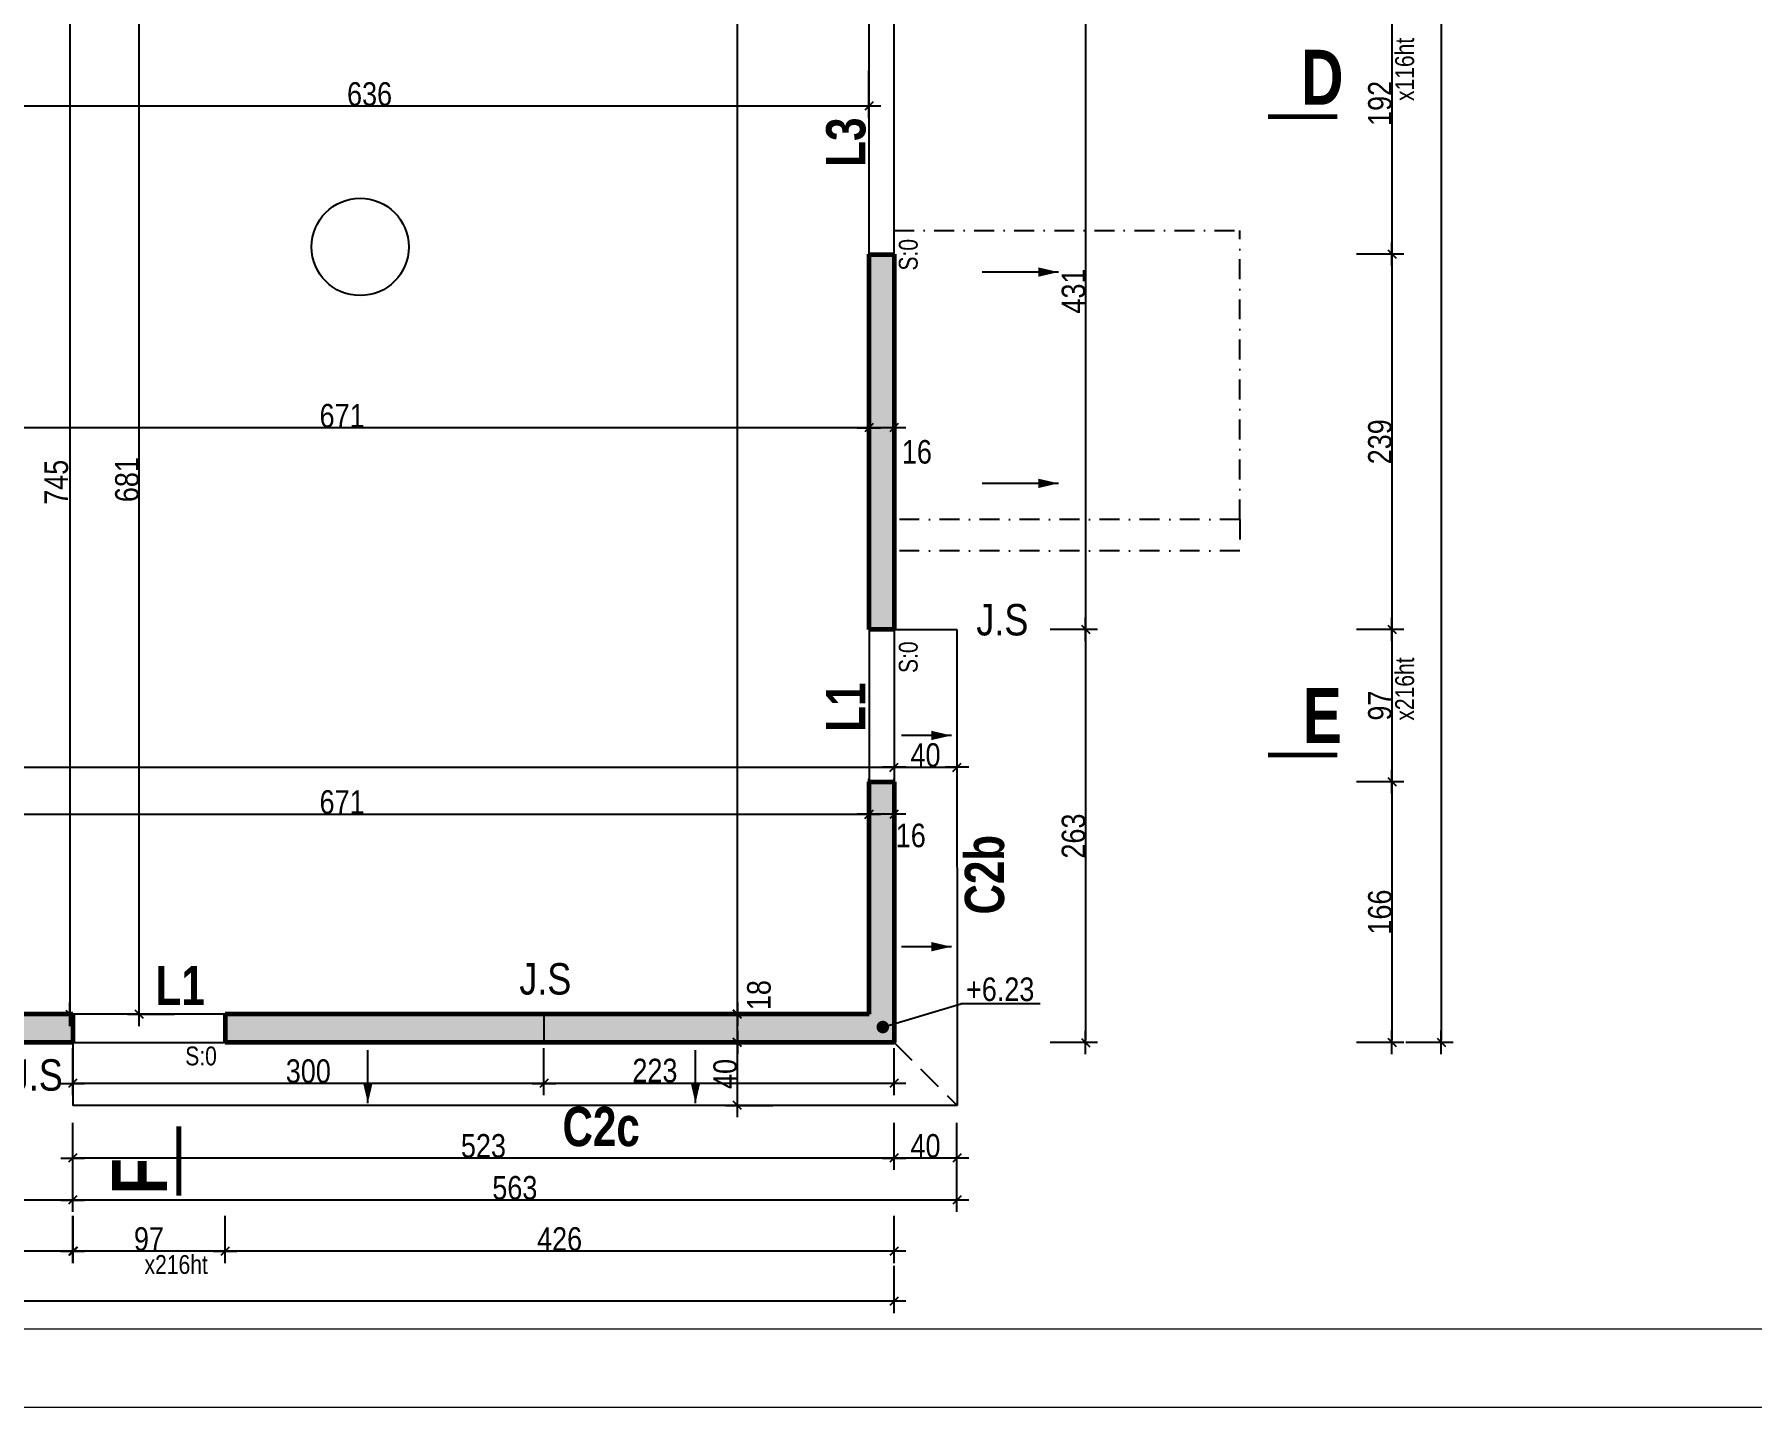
# Model space of a CAD drawing. Header units: centimetres. Extents: x 74297 to 80237, y -23027 to -18827.
# Drawn here: x 76307 to 77401, y -23027 to -22152 of the extents above; entities that cross this region are included whole.
import ezdxf
from ezdxf.enums import TextEntityAlignment as Align

# ---------------------------------------------------------------- set-up
doc = ezdxf.new("R2010")
doc.units = ezdxf.units.CM
doc.header["$LTSCALE"] = 0.5
doc.linetypes.add('CACHE2', pattern=[4.7625, 3.175, -1.5875])
doc.linetypes.add('TIRETPTX2', pattern=[50.8, 25.4, -12.7, 0, -12.7])
doc.layers.get('DEFPOINTS').update_dxf_attribs({"linetype": 'CONTINUOUS'})
doc.layers.add('01_Cad_1_', color=5, linetype='CONTINUOUS', lineweight=9)
doc.layers.add('01_murs_coup', color=5, linetype='CONTINUOUS', lineweight=60)
for name, color, linetype in [('01_cote_gen', 4, 'CONTINUOUS'), ('01_isolant ext', 2, 'TIRETPTX2'), ('01_linteaux', 2, 'CONTINUOUS'), ('01_poch_murs', 253, 'CONTINUOUS'), ('01_texte', 230, 'CONTINUOUS'), ('AA_COTES', 2, 'CONTINUOUS')]:
    doc.layers.add(name, color=color, linetype=linetype)
doc.styles.add('Arial Narrow', font='ARIALN.TTF')
doc.styles.add('impact', font='impact.ttf')
doc.styles.add('MATTE_TXT', font='arial.ttf')
doc.styles.add('STYLE2', font='ARIALN.TTF')
doc.dimstyles.new('JB50', dxfattribs={"dimscale": 0.1, "dimtxt": 150, "dimasz": 15, "dimexe": 0.1, "dimexo": 0.1, "dimgap": 0.09, "dimtad": 1, "dimdec": 1, "dimdsep": 46, "dimtxsty": 'STYLE2', "dimblk1": 'BOND_G', "dimblk2": 'BOND_D', "dimsah": 1, "dimcen": 1.5, "dimdle": 0.01, "dimse1": 1, "dimse2": 1, "dimclrd": 4, "dimclre": 2, "dimclrt": 6, "dimazin": 2, "dimtfac": 2.333333, "dimtdec": 1, "dimtix": 1, "dimtmove": 2, "dimatfit": 3, "dimldrblk": 'BOND_G', "dimfxl": 1, "dimtolj": 1, "dimtzin": 0, "dimarcsym": 0})

# ---------------------------------------------------------------- blocks, each defined once
blk = doc.blocks.new('BOND_G')
at = {"layer": 'AA_COTES', "color": 0}
for p, q in [((0, -5), (0, 15)), ((5, 0), (-5, 0)), ((1.77, 1.77), (-1.77, -1.77))]:
    blk.add_line(p, q, dxfattribs=at)
blk = doc.blocks.new('BOND_D')
at = {"layer": 'AA_COTES', "color": 0}
for p, q in [((5, 0), (-5, 0)), ((-1.77, -1.77), (1.77, 1.77)), ((0, 5), (0, -15))]:
    blk.add_line(p, q, dxfattribs=at)
blk = doc.blocks.new('*D19')
at = {"layer": '01_cote_gen', "color": 4, "lineweight": -2, "transparency": 16777216}
blk.add_line((75322.2, -22619.1), (76853.2, -22619.1), dxfattribs=at)
at = {"layer": 'DEFPOINTS', "color": 0, "transparency": 16777216}
for p in [(76854.7, -22619.1), (76854.7, -22633.4), (75320.7, -22728.4)]:
    blk.add_point(p, dxfattribs=at)
at = {"layer": '01_cote_gen', "color": 4, "lineweight": -2, "transparency": 16777216, "xscale": 1.5, "yscale": 1.5, "zscale": 1.5, "rotation": 180}
blk.add_blockref('BOND_G', (75320.7, -22619.1), dxfattribs=at)
at = {"layer": '01_cote_gen', "color": 4, "lineweight": -2, "transparency": 16777216, "xscale": 1.5, "yscale": 1.5, "zscale": 1.5}
blk.add_blockref('BOND_D', (76854.7, -22619.1), dxfattribs=at)
at = {"layer": '01_cote_gen', "color": 6, "transparency": 16777216, "insert": (76087.7, -22611.4), "char_height": 15, "attachment_point": 5, "style": 'STYLE2'}
blk.add_mtext('\\A1;1534', dxfattribs=at)
blk = doc.blocks.new('*D25')
at = {"layer": '01_cote_gen', "color": 4, "lineweight": -2, "transparency": 16777216}
blk.add_line((76169.2, -22649), (76837.2, -22649), dxfattribs=at)
at = {"layer": 'DEFPOINTS', "color": 0, "transparency": 16777216}
for p in [(76838.7, -22621.9), (76838.7, -22649), (76167.7, -22663.1)]:
    blk.add_point(p, dxfattribs=at)
at = {"layer": '01_cote_gen', "color": 4, "lineweight": -2, "transparency": 16777216, "xscale": 1.5, "yscale": 1.5, "zscale": 1.5, "rotation": 180}
blk.add_blockref('BOND_G', (76167.7, -22649), dxfattribs=at)
at = {"layer": '01_cote_gen', "color": 4, "lineweight": -2, "transparency": 16777216, "xscale": 1.5, "yscale": 1.5, "zscale": 1.5}
blk.add_blockref('BOND_D', (76838.7, -22649), dxfattribs=at)
at = {"layer": '01_cote_gen', "color": 6, "transparency": 16777216, "insert": (76503.2, -22641.3), "char_height": 15, "attachment_point": 5, "style": 'STYLE2'}
blk.add_mtext('\\A1;671', dxfattribs=at)
blk = doc.blocks.new('*D26')
at = {"layer": '01_cote_gen', "color": 4, "lineweight": -2, "transparency": 16777216}
blk.add_line((76853.2, -22649), (76840.2, -22649), dxfattribs=at)
at = {"layer": 'DEFPOINTS', "color": 0, "transparency": 16777216}
for p in [(76854.7, -22641.6), (76838.7, -22649), (76838.7, -22656.5)]:
    blk.add_point(p, dxfattribs=at)
at = {"layer": '01_cote_gen', "color": 4, "lineweight": -2, "transparency": 16777216, "xscale": 1.5, "yscale": 1.5, "zscale": 1.5, "rotation": 180}
blk.add_blockref('BOND_D', (76838.7, -22649), dxfattribs=at)
at = {"layer": '01_cote_gen', "color": 4, "lineweight": -2, "transparency": 16777216, "xscale": 1.5, "yscale": 1.5, "zscale": 1.5}
blk.add_blockref('BOND_G', (76854.7, -22649), dxfattribs=at)
at = {"layer": '01_cote_gen', "color": 6, "transparency": 16777216, "insert": (76865.3, -22662.6), "char_height": 15, "attachment_point": 5, "style": 'STYLE2'}
blk.add_mtext('\\A1;16', dxfattribs=at)
blk = doc.blocks.new('*D32')
at = {"layer": '01_cote_gen', "color": 4, "lineweight": -2, "transparency": 16777216}
blk.add_line((76837.2, -22402.9), (76169.2, -22402.9), dxfattribs=at)
at = {"layer": 'DEFPOINTS', "color": 0, "transparency": 16777216}
for p in [(76167.7, -22373.6), (76167.7, -22402.9), (76838.7, -22414.7)]:
    blk.add_point(p, dxfattribs=at)
at = {"layer": '01_cote_gen', "color": 4, "lineweight": -2, "transparency": 16777216, "xscale": 1.5, "yscale": 1.5, "zscale": 1.5, "rotation": 180}
blk.add_blockref('BOND_D', (76167.7, -22402.9), dxfattribs=at)
at = {"layer": '01_cote_gen', "color": 4, "lineweight": -2, "transparency": 16777216, "xscale": 1.5, "yscale": 1.5, "zscale": 1.5}
blk.add_blockref('BOND_G', (76838.7, -22402.9), dxfattribs=at)
at = {"layer": '01_cote_gen', "color": 6, "transparency": 16777216, "insert": (76503.2, -22395.3), "char_height": 15, "attachment_point": 5, "style": 'STYLE2'}
blk.add_mtext('\\A1;671', dxfattribs=at)
blk = doc.blocks.new('*D34')
at = {"layer": '01_cote_gen', "color": 4, "lineweight": -2, "transparency": 16777216}
blk.add_line((76837.2, -22198), (76204.2, -22198), dxfattribs=at)
at = {"layer": 'DEFPOINTS', "color": 0, "transparency": 16777216}
for p in [(76202.7, -22185), (76838.7, -22185), (76202.7, -22198)]:
    blk.add_point(p, dxfattribs=at)
at = {"layer": '01_cote_gen', "color": 4, "lineweight": -2, "transparency": 16777216, "xscale": 1.5, "yscale": 1.5, "zscale": 1.5, "rotation": 180}
blk.add_blockref('BOND_D', (76202.7, -22198), dxfattribs=at)
at = {"layer": '01_cote_gen', "color": 4, "lineweight": -2, "transparency": 16777216, "xscale": 1.5, "yscale": 1.5, "zscale": 1.5}
blk.add_blockref('BOND_G', (76838.7, -22198), dxfattribs=at)
at = {"layer": '01_cote_gen', "color": 6, "transparency": 16777216, "insert": (76520.7, -22190.4), "char_height": 15, "attachment_point": 5, "style": 'STYLE2'}
blk.add_mtext('\\A1;636', dxfattribs=at)
blk = doc.blocks.new('*D45')
at = {"layer": '01_cote_gen', "color": 4, "lineweight": -2, "transparency": 16777216}
blk.add_line((76754.9, -22792.8), (76754.9, -22777.8), dxfattribs=at)
at = {"layer": 'DEFPOINTS', "color": 0, "transparency": 16777216}
for p in [(76754.9, -22776.3), (76768, -22776.3), (76768, -22794.3)]:
    blk.add_point(p, dxfattribs=at)
at = {"layer": '01_cote_gen', "color": 4, "lineweight": -2, "transparency": 16777216, "xscale": 1.5, "yscale": 1.5, "zscale": 1.5}
for name, p, rotation in [('BOND_D', (76754.9, -22776.3), 90), ('BOND_G', (76754.9, -22794.3), 270)]:
    blk.add_blockref(name, p, dxfattribs=dict(at, rotation=rotation))
at = {"layer": '01_cote_gen', "color": 6, "transparency": 16777216, "insert": (76768.7, -22764.2), "char_height": 15, "attachment_point": 5, "rotation": 90, "style": 'STYLE2'}
blk.add_mtext('\\A1;18', dxfattribs=at)
blk = doc.blocks.new('*D12')
at = {"layer": '01_cote_gen', "color": 4, "lineweight": -2, "ltscale": 2, "transparency": 16777216}
blk.add_line((77171.7, -22532.8), (77171.7, -22626.8), dxfattribs=at)
at = {"layer": 'DEFPOINTS', "color": 0, "ltscale": 2, "transparency": 16777216}
for p in [(77149.2, -22531.3), (77149.2, -22628.3), (77171.7, -22628.3)]:
    blk.add_point(p, dxfattribs=at)
at = {"layer": '01_cote_gen', "color": 4, "lineweight": -2, "ltscale": 2, "transparency": 16777216, "xscale": 1.5, "yscale": 1.5, "zscale": 1.5}
for name, p, rotation in [('BOND_G', (77171.7, -22531.3), 90), ('BOND_D', (77171.7, -22628.3), 270)]:
    blk.add_blockref(name, p, dxfattribs=dict(at, rotation=rotation))
at = {"layer": '01_cote_gen', "color": 6, "ltscale": 2, "transparency": 16777216, "insert": (77164.1, -22579.8), "char_height": 15, "attachment_point": 5, "rotation": 90, "style": 'STYLE2'}
blk.add_mtext('\\A1;97', dxfattribs=at)
blk = doc.blocks.new('*D13')
at = {"layer": '01_cote_gen', "color": 4, "lineweight": -2, "ltscale": 2, "transparency": 16777216}
blk.add_line((77171.7, -22629.8), (77171.7, -22792.8), dxfattribs=at)
at = {"layer": 'DEFPOINTS', "color": 0, "ltscale": 2, "transparency": 16777216}
for p in [(77149.2, -22628.3), (76942.4, -22794.3), (77171.7, -22794.3)]:
    blk.add_point(p, dxfattribs=at)
at = {"layer": '01_cote_gen', "color": 4, "lineweight": -2, "ltscale": 2, "transparency": 16777216, "xscale": 1.5, "yscale": 1.5, "zscale": 1.5}
for name, p, rotation in [('BOND_G', (77171.7, -22628.3), 90), ('BOND_D', (77171.7, -22794.3), 270)]:
    blk.add_blockref(name, p, dxfattribs=dict(at, rotation=rotation))
at = {"layer": '01_cote_gen', "color": 6, "ltscale": 2, "transparency": 16777216, "insert": (77164.1, -22711.3), "char_height": 15, "attachment_point": 5, "rotation": 90, "style": 'STYLE2'}
blk.add_mtext('\\A1;166', dxfattribs=at)
blk = doc.blocks.new('*D14')
at = {"layer": '01_cote_gen', "color": 4, "lineweight": -2, "ltscale": 2, "transparency": 16777216}
blk.add_line((76853.2, -22402.9), (76840.2, -22402.9), dxfattribs=at)
at = {"layer": 'DEFPOINTS', "color": 0, "ltscale": 2, "transparency": 16777216}
for p in [(76838.7, -22390), (76854.7, -22390), (76838.7, -22402.9)]:
    blk.add_point(p, dxfattribs=at)
at = {"layer": '01_cote_gen', "color": 4, "lineweight": -2, "ltscale": 2, "transparency": 16777216, "xscale": 1.5, "yscale": 1.5, "zscale": 1.5, "rotation": 180}
blk.add_blockref('BOND_D', (76838.7, -22402.9), dxfattribs=at)
at = {"layer": '01_cote_gen', "color": 4, "lineweight": -2, "ltscale": 2, "transparency": 16777216, "xscale": 1.5, "yscale": 1.5, "zscale": 1.5}
blk.add_blockref('BOND_G', (76854.7, -22402.9), dxfattribs=at)
at = {"layer": '01_cote_gen', "color": 6, "ltscale": 2, "transparency": 16777216, "insert": (76869.2, -22418.3), "char_height": 15, "attachment_point": 5, "style": 'STYLE2'}
blk.add_mtext('\\A1;16', dxfattribs=at)
blk = doc.blocks.new('*D9')
at = {"layer": '01_cote_gen', "color": 4, "lineweight": -2, "transparency": 16777216}
blk.add_line((77171.7, -22293.8), (77171.7, -22529.8), dxfattribs=at)
at = {"layer": 'DEFPOINTS', "color": 0, "transparency": 16777216}
for p in [(76838.7, -22292.3), (77149.2, -22531.3), (77171.7, -22531.3)]:
    blk.add_point(p, dxfattribs=at)
at = {"layer": '01_cote_gen', "color": 4, "lineweight": -2, "transparency": 16777216, "xscale": 1.5, "yscale": 1.5, "zscale": 1.5}
for name, p, rotation in [('BOND_G', (77171.7, -22292.3), 90), ('BOND_D', (77171.7, -22531.3), 270)]:
    blk.add_blockref(name, p, dxfattribs=dict(at, rotation=rotation))
at = {"layer": '01_cote_gen', "color": 6, "transparency": 16777216, "insert": (77164.1, -22411.8), "char_height": 15, "attachment_point": 5, "rotation": 90, "style": 'STYLE2'}
blk.add_mtext('\\A1;239', dxfattribs=at)
blk = doc.blocks.new('*D66')
at = {"layer": '01_cote_gen', "color": 4, "lineweight": -2, "transparency": 16777216}
blk.add_line((76374, -22774.9), (76374, -22096.9), dxfattribs=at)
at = {"layer": 'DEFPOINTS', "color": 0, "transparency": 16777216}
for p in [(76374, -22095.4), (76396.5, -22095.4), (76383.6, -22776.4)]:
    blk.add_point(p, dxfattribs=at)
at = {"layer": '01_cote_gen', "color": 4, "lineweight": -2, "transparency": 16777216, "xscale": 1.5, "yscale": 1.5, "zscale": 1.5}
for name, p, rotation in [('BOND_D', (76374, -22095.4), 90), ('BOND_G', (76374, -22776.4), 270)]:
    blk.add_blockref(name, p, dxfattribs=dict(at, rotation=rotation))
at = {"layer": '01_cote_gen', "color": 6, "transparency": 16777216, "insert": (76366.3, -22435.9), "char_height": 15, "attachment_point": 5, "rotation": 90, "style": 'STYLE2'}
blk.add_mtext('\\A1;681', dxfattribs=at)
blk = doc.blocks.new('*D70')
at = {"layer": '01_cote_gen', "color": 4, "lineweight": -2, "transparency": 16777216}
blk.add_line((76329.9, -22032.9), (76329.9, -22774.9), dxfattribs=at)
at = {"layer": 'DEFPOINTS', "color": 0, "transparency": 16777216}
for p in [(76322.4, -22031.4), (76329.9, -22776.4), (76340, -22776.4)]:
    blk.add_point(p, dxfattribs=at)
at = {"layer": '01_cote_gen', "color": 4, "lineweight": -2, "transparency": 16777216, "xscale": 1.5, "yscale": 1.5, "zscale": 1.5}
for name, p, rotation in [('BOND_G', (76329.9, -22031.4), 90), ('BOND_D', (76329.9, -22776.4), 270)]:
    blk.add_blockref(name, p, dxfattribs=dict(at, rotation=rotation))
at = {"layer": '01_cote_gen', "color": 6, "transparency": 16777216, "insert": (76321.3, -22437.6), "char_height": 15, "attachment_point": 5, "rotation": 90, "style": 'STYLE2'}
blk.add_mtext('\\A1;745', dxfattribs=at)
blk = doc.blocks.new('*D115')
at = {"layer": '01_cote_gen', "color": 4, "lineweight": -2, "transparency": 16777216}
blk.add_line((77171.7, -22101.8), (77171.7, -22290.8), dxfattribs=at)
at = {"layer": 'DEFPOINTS', "color": 0, "transparency": 16777216}
for p in [(77149.2, -22100.3), (77164.2, -22292.3), (77171.7, -22292.3)]:
    blk.add_point(p, dxfattribs=at)
at = {"layer": '01_cote_gen', "color": 4, "lineweight": -2, "transparency": 16777216, "xscale": 1.5, "yscale": 1.5, "zscale": 1.5}
for name, p, rotation in [('BOND_G', (77171.7, -22100.3), 90), ('BOND_D', (77171.7, -22292.3), 270)]:
    blk.add_blockref(name, p, dxfattribs=dict(at, rotation=rotation))
at = {"layer": '01_cote_gen', "color": 6, "transparency": 16777216, "insert": (77164.1, -22196.3), "char_height": 15, "attachment_point": 5, "rotation": 90, "style": 'STYLE2'}
blk.add_mtext('\\A1;192', dxfattribs=at)
blk = doc.blocks.new('*D116')
at = {"layer": '01_cote_gen', "color": 4, "lineweight": -2, "transparency": 16777216}
blk.add_line((77203.1, -21331.8), (77203.1, -22792.8), dxfattribs=at)
at = {"layer": 'DEFPOINTS', "color": 0, "transparency": 16777216}
for p in [(77179.2, -21330.3), (77179.2, -22794.3), (77203.1, -22794.3)]:
    blk.add_point(p, dxfattribs=at)
at = {"layer": '01_cote_gen', "color": 4, "lineweight": -2, "transparency": 16777216, "xscale": 1.5, "yscale": 1.5, "zscale": 1.5}
for name, p, rotation in [('BOND_G', (77203.1, -21330.3), 90), ('BOND_D', (77203.1, -22794.3), 270)]:
    blk.add_blockref(name, p, dxfattribs=dict(at, rotation=rotation))
at = {"layer": '01_cote_gen', "color": 6, "transparency": 16777216, "insert": (77195.4, -22062.3), "char_height": 15, "attachment_point": 5, "rotation": 90, "style": 'STYLE2'}
blk.add_mtext('\\A1;1464', dxfattribs=at)
blk = doc.blocks.new('*D117')
at = {"layer": '01_cote_gen', "color": 4, "lineweight": -2, "transparency": 16777216}
blk.add_line((76754.9, -22774.9), (76754.9, -21347.9), dxfattribs=at)
at = {"layer": 'DEFPOINTS', "color": 0, "transparency": 16777216}
for p in [(76754.9, -21346.4), (76808.6, -21346.4), (76808.6, -22776.4)]:
    blk.add_point(p, dxfattribs=at)
at = {"layer": '01_cote_gen', "color": 4, "lineweight": -2, "transparency": 16777216, "xscale": 1.5, "yscale": 1.5, "zscale": 1.5}
for name, p, rotation in [('BOND_D', (76754.9, -21346.4), 90), ('BOND_G', (76754.9, -22776.4), 270)]:
    blk.add_blockref(name, p, dxfattribs=dict(at, rotation=rotation))
at = {"layer": '01_cote_gen', "color": 6, "transparency": 16777216, "insert": (76747.2, -22061.4), "char_height": 15, "attachment_point": 5, "rotation": 90, "style": 'STYLE2'}
blk.add_mtext('\\A1;1430', dxfattribs=at)
blk = doc.blocks.new('*D168')
at = {"layer": '01_cote_gen', "color": 4, "lineweight": -2, "transparency": 16777216}
blk.add_line((76853.2, -22959.2), (75322.2, -22959.2), dxfattribs=at)
at = {"layer": 'DEFPOINTS', "color": 0, "transparency": 16777216}
for p in [(75320.7, -22794.3), (76854.7, -22794.4), (75320.7, -22959.2)]:
    blk.add_point(p, dxfattribs=at)
at = {"layer": '01_cote_gen', "color": 4, "lineweight": -2, "transparency": 16777216, "xscale": 1.5, "yscale": 1.5, "zscale": 1.5, "rotation": 180}
blk.add_blockref('BOND_D', (75320.7, -22959.2), dxfattribs=at)
at = {"layer": '01_cote_gen', "color": 4, "lineweight": -2, "transparency": 16777216, "xscale": 1.5, "yscale": 1.5, "zscale": 1.5}
blk.add_blockref('BOND_G', (76854.7, -22959.2), dxfattribs=at)
at = {"layer": '01_cote_gen', "color": 6, "transparency": 16777216, "insert": (76087.7, -22951.5), "char_height": 15, "attachment_point": 5, "style": 'STYLE2'}
blk.add_mtext('\\A1;1534', dxfattribs=at)
blk = doc.blocks.new('*D169')
at = {"layer": '01_cote_gen', "color": 4, "lineweight": -2, "transparency": 16777216}
blk.add_line((76853.2, -22927.3), (76430.2, -22927.3), dxfattribs=at)
at = {"layer": 'DEFPOINTS', "color": 0, "transparency": 16777216}
for p in [(76428.7, -22794.4), (76854.7, -22794.4), (76428.7, -22927.3)]:
    blk.add_point(p, dxfattribs=at)
at = {"layer": '01_cote_gen', "color": 4, "lineweight": -2, "transparency": 16777216, "xscale": 1.5, "yscale": 1.5, "zscale": 1.5, "rotation": 180}
blk.add_blockref('BOND_D', (76428.7, -22927.3), dxfattribs=at)
at = {"layer": '01_cote_gen', "color": 4, "lineweight": -2, "transparency": 16777216, "xscale": 1.5, "yscale": 1.5, "zscale": 1.5}
blk.add_blockref('BOND_G', (76854.7, -22927.3), dxfattribs=at)
at = {"layer": '01_cote_gen', "color": 6, "transparency": 16777216, "insert": (76641.7, -22919.6), "char_height": 15, "attachment_point": 5, "style": 'STYLE2'}
blk.add_mtext('\\A1;426', dxfattribs=at)
blk = doc.blocks.new('*D170')
at = {"layer": '01_cote_gen', "color": 4, "lineweight": -2, "transparency": 16777216}
blk.add_line((76427.2, -22927.3), (76333.2, -22927.3), dxfattribs=at)
at = {"layer": 'DEFPOINTS', "color": 0, "transparency": 16777216}
for p in [(76331.7, -22794.5), (76428.7, -22794.4), (76331.7, -22927.3)]:
    blk.add_point(p, dxfattribs=at)
at = {"layer": '01_cote_gen', "color": 4, "lineweight": -2, "transparency": 16777216, "xscale": 1.5, "yscale": 1.5, "zscale": 1.5, "rotation": 180}
blk.add_blockref('BOND_D', (76331.7, -22927.3), dxfattribs=at)
at = {"layer": '01_cote_gen', "color": 4, "lineweight": -2, "transparency": 16777216, "xscale": 1.5, "yscale": 1.5, "zscale": 1.5}
blk.add_blockref('BOND_G', (76428.7, -22927.3), dxfattribs=at)
at = {"layer": '01_cote_gen', "color": 6, "transparency": 16777216, "insert": (76380.2, -22919.6), "char_height": 15, "attachment_point": 5, "style": 'STYLE2'}
blk.add_mtext('\\A1;97', dxfattribs=at)
blk = doc.blocks.new('*D171')
at = {"layer": '01_cote_gen', "color": 4, "lineweight": -2, "transparency": 16777216}
blk.add_line((76330.5, -22927.3), (76169.5, -22927.3), dxfattribs=at)
at = {"layer": 'DEFPOINTS', "color": 0, "transparency": 16777216}
for p in [(76332, -22794.4), (76168, -22819.8), (76168, -22927.3)]:
    blk.add_point(p, dxfattribs=at)
at = {"layer": '01_cote_gen', "color": 4, "lineweight": -2, "transparency": 16777216, "xscale": 1.5, "yscale": 1.5, "zscale": 1.5, "rotation": 180}
blk.add_blockref('BOND_D', (76168, -22927.3), dxfattribs=at)
at = {"layer": '01_cote_gen', "color": 4, "lineweight": -2, "transparency": 16777216, "xscale": 1.5, "yscale": 1.5, "zscale": 1.5}
blk.add_blockref('BOND_G', (76332, -22927.3), dxfattribs=at)
at = {"layer": '01_cote_gen', "color": 6, "transparency": 16777216, "insert": (76250, -22919.6), "char_height": 15, "attachment_point": 5, "style": 'STYLE2'}
blk.add_mtext('\\A1;164', dxfattribs=at)
blk = doc.blocks.new('*D178')
at = {"layer": '01_cote_gen', "color": 4, "lineweight": -2, "transparency": 16777216}
blk.add_line((76893.2, -22894.7), (76333.2, -22894.7), dxfattribs=at)
at = {"layer": 'DEFPOINTS', "color": 0, "transparency": 16777216}
for p in [(76331.7, -22834.4), (76894.7, -22834.4), (76331.7, -22894.7)]:
    blk.add_point(p, dxfattribs=at)
at = {"layer": '01_cote_gen', "color": 4, "lineweight": -2, "transparency": 16777216, "xscale": 1.5, "yscale": 1.5, "zscale": 1.5, "rotation": 180}
blk.add_blockref('BOND_D', (76331.7, -22894.7), dxfattribs=at)
at = {"layer": '01_cote_gen', "color": 4, "lineweight": -2, "transparency": 16777216, "xscale": 1.5, "yscale": 1.5, "zscale": 1.5}
blk.add_blockref('BOND_G', (76894.7, -22894.7), dxfattribs=at)
at = {"layer": '01_cote_gen', "color": 6, "transparency": 16777216, "insert": (76613.2, -22887), "char_height": 15, "attachment_point": 5, "style": 'STYLE2'}
blk.add_mtext('\\A1;563', dxfattribs=at)
blk = doc.blocks.new('*D179')
at = {"layer": '01_cote_gen', "color": 4, "lineweight": -2, "transparency": 16777216}
blk.add_line((76893.2, -22868), (76856.2, -22868), dxfattribs=at)
at = {"layer": 'DEFPOINTS', "color": 0, "transparency": 16777216}
for p in [(76854.7, -22794.4), (76894.7, -22834.4), (76854.7, -22868)]:
    blk.add_point(p, dxfattribs=at)
at = {"layer": '01_cote_gen', "color": 4, "lineweight": -2, "transparency": 16777216, "xscale": 1.5, "yscale": 1.5, "zscale": 1.5, "rotation": 180}
blk.add_blockref('BOND_D', (76854.7, -22868), dxfattribs=at)
at = {"layer": '01_cote_gen', "color": 4, "lineweight": -2, "transparency": 16777216, "xscale": 1.5, "yscale": 1.5, "zscale": 1.5}
blk.add_blockref('BOND_G', (76894.7, -22868), dxfattribs=at)
at = {"layer": '01_cote_gen', "color": 6, "transparency": 16777216, "insert": (76874.7, -22860.3), "char_height": 15, "attachment_point": 5, "style": 'STYLE2'}
blk.add_mtext('\\A1;40', dxfattribs=at)
blk = doc.blocks.new('*D180')
at = {"layer": '01_cote_gen', "color": 4, "lineweight": -2, "transparency": 16777216}
blk.add_line((76853.2, -22868), (76333.2, -22868), dxfattribs=at)
at = {"layer": 'DEFPOINTS', "color": 0, "transparency": 16777216}
for p in [(76331.7, -22834.4), (76854.7, -22845.5), (76331.7, -22868)]:
    blk.add_point(p, dxfattribs=at)
at = {"layer": '01_cote_gen', "color": 4, "lineweight": -2, "transparency": 16777216, "xscale": 1.5, "yscale": 1.5, "zscale": 1.5, "rotation": 180}
blk.add_blockref('BOND_D', (76331.7, -22868), dxfattribs=at)
at = {"layer": '01_cote_gen', "color": 4, "lineweight": -2, "transparency": 16777216, "xscale": 1.5, "yscale": 1.5, "zscale": 1.5}
blk.add_blockref('BOND_G', (76854.7, -22868), dxfattribs=at)
at = {"layer": '01_cote_gen', "color": 6, "transparency": 16777216, "insert": (76593.2, -22860.3), "char_height": 15, "attachment_point": 5, "style": 'STYLE2'}
blk.add_mtext('\\A1;523', dxfattribs=at)
blk = doc.blocks.new('*D181')
at = {"layer": '01_cote_gen', "color": 4, "lineweight": -2, "transparency": 16777216}
blk.add_line((76754.9, -22832.9), (76754.9, -22795.9), dxfattribs=at)
at = {"layer": 'DEFPOINTS', "color": 0, "transparency": 16777216}
for p in [(76754.9, -22794.4), (76763.5, -22794.4), (76763.5, -22834.4)]:
    blk.add_point(p, dxfattribs=at)
at = {"layer": '01_cote_gen', "color": 4, "lineweight": -2, "transparency": 16777216, "xscale": 1.5, "yscale": 1.5, "zscale": 1.5}
for name, p, rotation in [('BOND_D', (76754.9, -22794.4), 90), ('BOND_G', (76754.9, -22834.4), 270)]:
    blk.add_blockref(name, p, dxfattribs=dict(at, rotation=rotation))
at = {"layer": '01_cote_gen', "color": 6, "transparency": 16777216, "insert": (76747.2, -22814.4), "char_height": 15, "attachment_point": 5, "rotation": 90, "style": 'STYLE2'}
blk.add_mtext('\\A1;40', dxfattribs=at)
blk = doc.blocks.new('*D243')
at = {"layer": '01_cote_gen', "color": 4, "lineweight": -2, "transparency": 16777216}
blk.add_line((76856.2, -22619.1), (76893.2, -22619.1), dxfattribs=at)
at = {"layer": 'DEFPOINTS', "color": 0, "transparency": 16777216}
for p in [(76894.7, -22619.1), (76854.7, -22634.4), (76894.7, -22634.4)]:
    blk.add_point(p, dxfattribs=at)
at = {"layer": '01_cote_gen', "color": 4, "lineweight": -2, "transparency": 16777216, "xscale": 1.5, "yscale": 1.5, "zscale": 1.5, "rotation": 180}
blk.add_blockref('BOND_G', (76854.7, -22619.1), dxfattribs=at)
at = {"layer": '01_cote_gen', "color": 4, "lineweight": -2, "transparency": 16777216, "xscale": 1.5, "yscale": 1.5, "zscale": 1.5}
blk.add_blockref('BOND_D', (76894.7, -22619.1), dxfattribs=at)
at = {"layer": '01_cote_gen', "color": 6, "transparency": 16777216, "insert": (76874.7, -22611.4), "char_height": 15, "attachment_point": 5, "style": 'STYLE2'}
blk.add_mtext('\\A1;40', dxfattribs=at)
blk = doc.blocks.new('*D312')
at = {"layer": '01_cote_gen', "color": 4, "lineweight": -2, "transparency": 16777216}
blk.add_line((76330.2, -22894.7), (75839.2, -22894.7), dxfattribs=at)
at = {"layer": 'DEFPOINTS', "color": 0, "transparency": 16777216}
for p in [(75837.7, -22887.2), (75837.7, -22894.7), (76331.7, -22887.2)]:
    blk.add_point(p, dxfattribs=at)
at = {"layer": '01_cote_gen', "color": 4, "lineweight": -2, "transparency": 16777216, "xscale": 1.5, "yscale": 1.5, "zscale": 1.5, "rotation": 180}
blk.add_blockref('BOND_D', (75837.7, -22894.7), dxfattribs=at)
at = {"layer": '01_cote_gen', "color": 4, "lineweight": -2, "transparency": 16777216, "xscale": 1.5, "yscale": 1.5, "zscale": 1.5}
blk.add_blockref('BOND_G', (76331.7, -22894.7), dxfattribs=at)
at = {"layer": '01_cote_gen', "color": 6, "transparency": 16777216, "insert": (76084.7, -22887), "char_height": 15, "attachment_point": 5, "style": 'STYLE2'}
blk.add_mtext('\\A1;494', dxfattribs=at)
blk = doc.blocks.new('*D314')
at = {"layer": '01_cote_gen', "color": 4, "lineweight": -2, "transparency": 16777216}
blk.add_line((76976.6, -22532.8), (76976.6, -22792.9), dxfattribs=at)
at = {"layer": 'DEFPOINTS', "color": 0, "transparency": 16777216}
for p in [(76878.4, -22531.3), (76839.1, -22794.4), (76976.6, -22794.4)]:
    blk.add_point(p, dxfattribs=at)
at = {"layer": '01_cote_gen', "color": 4, "lineweight": -2, "transparency": 16777216, "xscale": 1.5, "yscale": 1.5, "zscale": 1.5}
for name, p, rotation in [('BOND_G', (76976.6, -22531.3), 90), ('BOND_D', (76976.6, -22794.4), 270)]:
    blk.add_blockref(name, p, dxfattribs=dict(at, rotation=rotation))
at = {"layer": '01_cote_gen', "color": 6, "transparency": 16777216, "insert": (76969, -22662.9), "char_height": 15, "attachment_point": 5, "rotation": 90, "style": 'STYLE2'}
blk.add_mtext('\\A1;263', dxfattribs=at)
blk = doc.blocks.new('*D315')
at = {"layer": '01_cote_gen', "color": 4, "lineweight": -2, "transparency": 16777216}
blk.add_line((76976.6, -22101.8), (76976.6, -22529.8), dxfattribs=at)
at = {"layer": 'DEFPOINTS', "color": 0, "transparency": 16777216}
for p in [(76954.1, -22100.3), (76954.1, -22531.3), (76976.6, -22531.3)]:
    blk.add_point(p, dxfattribs=at)
at = {"layer": '01_cote_gen', "color": 4, "lineweight": -2, "transparency": 16777216, "xscale": 1.5, "yscale": 1.5, "zscale": 1.5}
for name, p, rotation in [('BOND_G', (76976.6, -22100.3), 90), ('BOND_D', (76976.6, -22531.3), 270)]:
    blk.add_blockref(name, p, dxfattribs=dict(at, rotation=rotation))
at = {"layer": '01_cote_gen', "color": 6, "transparency": 16777216, "insert": (76969, -22315.8), "char_height": 15, "attachment_point": 5, "rotation": 90, "style": 'STYLE2'}
blk.add_mtext('\\A1;431', dxfattribs=at)
blk = doc.blocks.new('*D317')
at = {"layer": '01_cote_gen', "color": 4, "lineweight": -2, "transparency": 16777216}
blk.add_line((76853.2, -22820.4), (76633.2, -22820.4), dxfattribs=at)
at = {"layer": 'DEFPOINTS', "color": 0, "transparency": 16777216}
for p in [(76631.7, -22794.4), (76854.7, -22794.4), (76631.7, -22820.4)]:
    blk.add_point(p, dxfattribs=at)
at = {"layer": '01_cote_gen', "color": 4, "lineweight": -2, "transparency": 16777216, "xscale": 1.5, "yscale": 1.5, "zscale": 1.5, "rotation": 180}
blk.add_blockref('BOND_D', (76631.7, -22820.4), dxfattribs=at)
at = {"layer": '01_cote_gen', "color": 4, "lineweight": -2, "transparency": 16777216, "xscale": 1.5, "yscale": 1.5, "zscale": 1.5}
blk.add_blockref('BOND_G', (76854.7, -22820.4), dxfattribs=at)
at = {"layer": '01_cote_gen', "color": 6, "transparency": 16777216, "insert": (76702.4, -22812.3), "char_height": 15, "attachment_point": 5, "style": 'STYLE2'}
blk.add_mtext('\\A1;223', dxfattribs=at)
blk = doc.blocks.new('*D318')
at = {"layer": '01_cote_gen', "color": 4, "lineweight": -2, "transparency": 16777216}
blk.add_line((76630.2, -22820.4), (76333.2, -22820.4), dxfattribs=at)
at = {"layer": 'DEFPOINTS', "color": 0, "transparency": 16777216}
for p in [(76631.7, -22806.2), (76331.7, -22810.1), (76331.7, -22820.4)]:
    blk.add_point(p, dxfattribs=at)
at = {"layer": '01_cote_gen', "color": 4, "lineweight": -2, "transparency": 16777216, "xscale": 1.5, "yscale": 1.5, "zscale": 1.5, "rotation": 180}
blk.add_blockref('BOND_D', (76331.7, -22820.4), dxfattribs=at)
at = {"layer": '01_cote_gen', "color": 4, "lineweight": -2, "transparency": 16777216, "xscale": 1.5, "yscale": 1.5, "zscale": 1.5}
blk.add_blockref('BOND_G', (76631.7, -22820.4), dxfattribs=at)
at = {"layer": '01_cote_gen', "color": 6, "transparency": 16777216, "insert": (76481.7, -22812.7), "char_height": 15, "attachment_point": 5, "style": 'STYLE2'}
blk.add_mtext('\\A1;300', dxfattribs=at)

msp = doc.modelspace()

# ---------------------------------------------------------------- hatches: boundary and pattern name
at = {"layer": '01_poch_murs'}
h = msp.add_hatch(color=256, dxfattribs=at)
h.dxf.hatch_style = 1
h.paths.add_polyline_path([(75336.72, -21346.39), (75320.72, -21346.39), (75320.72, -21526.32), (75336.72, -21526.32)])
h.paths.add_polyline_path([(75336.72, -21623.32), (75320.72, -21623.32), (75320.72, -21670.32), (75336.72, -21670.32)])
h.paths.add_polyline_path([(75336.72, -21862.32), (75320.72, -21862.32), (75320.72, -22057.32), (75336.72, -22057.32)])
h.paths.add_polyline_path([(75336.74, -22249.32), (75320.8, -22249.31), (75320.8, -22249.32), (75320.71, -22565.32), (75320.75, -22565.32), (75336.71, -22565.32)])
h.paths.add_polyline_path([(75740.72, -22776.38), (75336.72, -22776.32), (75336.73, -22662.32), (75320.73, -22662.32), (75320.72, -22794.32), (75740.72, -22794.38)])
h.paths.add_polyline_path([(76025.72, -22776.42), (75990.72, -22776.42), (75990.72, -22543.36), (76025.72, -22543.36), (76025.72, -22174.34), (76007.75, -22174.34), (76007.72, -22525.36), (75972.72, -22525.36), (75972.72, -22776.41), (75837.72, -22776.39), (75837.72, -22794.42), (76025.72, -22794.42)])
h.paths.add_polyline_path([(76025.72, -22049.34), (76007.76, -22049.34), (76007.75, -22072.34), (76025.72, -22072.34)])
h.paths.add_polyline_path([(76202.72, -22049.34), (76184.72, -22049.34), (76184.72, -22225.4), (76149.72, -22225.39), (76149.72, -22371.33), (76167.72, -22371.33), (76167.72, -22243.39), (76202.72, -22243.39)])
h.paths.add_polyline_path([(76167.72, -22473.33), (76149.72, -22473.33), (76149.72, -22794.4), (76331.73, -22794.39), (76331.73, -22776.39), (76167.72, -22776.39)])
h.paths.add_polyline_path([(76854.72, -22628.33), (76838.72, -22628.33), (76838.72, -22776.39), (76428.73, -22776.39), (76428.73, -22794.39), (76854.73, -22794.39)])
h.paths.add_polyline_path([(76854.72, -22292.54), (76838.72, -22292.54), (76838.72, -22531.35), (76854.72, -22531.35)])
h.paths.add_polyline_path([(76854.72, -21957.34), (76838.72, -21957.34), (76838.72, -22100.34), (76854.72, -22100.34)])
h.paths.add_polyline_path([(76854.72, -21669.33), (76838.72, -21669.33), (76838.72, -21765.33), (76854.72, -21765.33)])
h.paths.add_polyline_path([(76854.72, -21346.39), (76838.72, -21346.39), (76838.72, -21572.33), (76854.72, -21572.33)])

# ---------------------------------------------------------------- linework, layer by layer
at = {"layer": '01_Cad_1_', "color": 2}
msp.add_line((79187.16, -22976.92), (74347.16, -22976.92), dxfattribs=at)
at = {"layer": '01_Cad_1_'}
msp.add_line((79187.16, -23026.92), (74297.16, -23026.92), dxfattribs=at)
at = {"layer": '01_isolant ext'}
for p, q in [((76854.72, -22277.29), (77074.72, -22277.29)), ((77074.72, -22461.29), (77074.72, -22277.29)), ((77074.72, -22461.29), (76854.72, -22461.29)), ((77074.72, -22461.29), (77074.72, -22481.29)), ((77074.72, -22481.29), (76854.72, -22481.29))]:
    msp.add_line(p, q, dxfattribs=at)
at = {"layer": '01_linteaux'}
for p, q in [((76838.72, -22292.32), (76838.72, -22100.34)), ((76854.72, -22292.32), (76854.72, -22100.34)), ((76838.72, -22531.35), (76838.73, -22628.33)), ((76854.72, -22531.35), (76854.73, -22628.33)), ((76854.72, -22531.35), (76894.72, -22531.35)), ((76894.72, -22531.35), (76894.75, -22834.39)), ((76428.73, -22776.39), (76331.73, -22776.39)), ((76631.73, -22776.39), (76631.73, -22794.39)), ((76331.73, -22794.44), (76428.73, -22794.44)), ((76331.73, -22794.44), (76331.73, -22834.39)), ((76894.75, -22834.39), (76331.73, -22834.39))]:
    msp.add_line(p, q, dxfattribs=at)
at = {"layer": '01_linteaux', "linetype": 'CACHE2', "ltscale": 10}
msp.add_line((76854.73, -22794.39), (76894.75, -22834.39), dxfattribs=at)
at = {"layer": '01_murs_coup'}
for p, q in [((76838.72, -22531.35), (76838.72, -22292.32)), ((76838.72, -22292.54), (76854.72, -22292.54)), ((76854.72, -22292.32), (76854.72, -22531.35)), ((76854.72, -22531.35), (76838.72, -22531.35)), ((76838.72, -22776.39), (76838.72, -22628.33)), ((76838.72, -22628.33), (76854.72, -22628.33)), ((76854.72, -22628.33), (76854.73, -22794.39)), ((76331.73, -22776.39), (76167.72, -22776.39)), ((76331.73, -22776.39), (76331.73, -22794.44)), ((76838.72, -22776.39), (76428.73, -22776.39)), ((76428.73, -22776.39), (76428.73, -22794.43)), ((76331.73, -22794.39), (76149.72, -22794.4)), ((76854.73, -22794.39), (76428.73, -22794.39))]:
    msp.add_line(p, q, dxfattribs=at)
at = {"layer": '01_texte'}
for p, q in [((76959.3, -22303.72), (76910.77, -22303.72)), ((76959.3, -22438.27), (76910.77, -22438.27)), ((76891.16, -22598.83), (76859.3, -22598.83)), ((76891.16, -22733.36), (76859.3, -22733.36)), ((76847.49, -22784.53), (76897.1, -22769.71)), ((76947.66, -22769.71), (76897.1, -22769.71)), ((76519.61, -22833.07), (76519.61, -22799.21)), ((76728.22, -22833.07), (76728.22, -22799.21))]:
    msp.add_line(p, q, dxfattribs=at)
at = {"layer": '01_texte', "const_width": 3}
for points in [[(77136.96, -22204.8), (77092.71, -22204.8)], [(77136.96, -22611.33), (77092.71, -22611.33)], [(76399.26, -22847.67), (76399.26, -22891.92)]]:
    msp.add_lwpolyline(points, dxfattribs=at)
at = {"layer": '01_texte', "const_width": 4}
msp.add_lwpolyline([(76845.49, -22784.53, 1), (76849.49, -22784.53, 1)], format="xyb", close=True, dxfattribs=at)
at = {"layer": '01_texte'}
msp.add_circle((76514.71, -22287.68), 30.98, dxfattribs=at)
for points in [[(76959.3, -22303.72), (76946.51, -22300.73), (76946.51, -22303.72)], [(76959.3, -22303.72), (76946.51, -22306.7), (76946.51, -22303.72)], [(76959.3, -22438.27), (76946.51, -22435.28), (76946.51, -22438.27)], [(76959.3, -22438.27), (76946.51, -22441.25), (76946.51, -22438.27)], [(76891.16, -22598.83), (76878.37, -22595.85), (76878.37, -22598.83)], [(76891.16, -22598.83), (76878.37, -22601.81), (76878.37, -22598.83)], [(76891.16, -22733.36), (76878.37, -22730.38), (76878.37, -22733.36)], [(76891.16, -22733.36), (76878.37, -22736.34), (76878.37, -22733.36)], [(76519.61, -22833.07), (76516.63, -22820.29), (76519.61, -22820.29)], [(76519.61, -22833.07), (76522.59, -22820.29), (76519.61, -22820.29)], [(76728.22, -22833.07), (76725.24, -22820.29), (76728.22, -22820.29)], [(76728.22, -22833.07), (76731.2, -22820.29), (76728.22, -22820.29)]]:
    msp.add_solid(points, dxfattribs=at)

# ---------------------------------------------------------------- texts
at = {"layer": '01_texte', "style": 'impact'}
for s, height, rotation, p in [('D', 35, 0, (77127.3, -22207.65)), ('L3', 25, 90, (76843.89, -22220.94)), ('L1', 25, 90, (76843.89, -22580.77)), ('E', 35, 0, (77127.3, -22614.18)), ('C2b', 25, 90, (76932.21, -22687.52)), ('F', 35, 90, (76402.11, -22879.5))]:
    msp.add_text(s, height=height, rotation=rotation, dxfattribs=at).set_placement(p, align=Align.BOTTOM_CENTER)
at = {"layer": '01_texte', "style": 'MATTE_TXT', "width": 0.8}
for s, p in [('x116ht', (77189.36, -22174.66)), ('S:0', (76873.28, -22292.69)), ('S:0', (76873.28, -22548.97)), ('x216ht', (77189.36, -22569.25))]:
    msp.add_text(s, height=12, rotation=90, dxfattribs=at).set_placement(p, align=Align.BOTTOM_CENTER)
at = {"layer": '01_texte', "style": 'Arial Narrow'}
for s, height, p in [('J.S', 20, (76907.06, -22535.12)), ('J.S', 20, (76616.04, -22763.83)), ('+6.23', 15, (76900.49, -22767.96)), ('J.S', 20, (76292.27, -22825.06))]:
    msp.add_text(s, height=height, dxfattribs=at).set_placement(p)
at = {"layer": '01_texte', "style": 'impact'}
for s, p in [('L1', (76400.08, -22778.09)), ('C2c', (76668.15, -22867.88))]:
    msp.add_text(s, height=25, dxfattribs=at).set_placement(p, align=Align.BOTTOM_CENTER)
at = {"layer": '01_texte', "style": 'MATTE_TXT', "width": 0.8}
for s, p in [('S:0', (76413.38, -22812.53)), ('x216ht', (76397.57, -22945.35))]:
    msp.add_text(s, height=12, dxfattribs=at).set_placement(p, align=Align.BOTTOM_CENTER)

# ---------------------------------------------------------------- dimensions: what is measured, and where the dimension line sits
at = {"layer": '01_cote_gen'}
for base, p1, p2, picture, middle in [((77203.09, -22794.33), (77179.23, -21330.29), (77179.23, -22794.33), '*D116', (77195.42, -22062.31)), ((76754.88, -21346.39), (76808.59, -22776.39), (76808.59, -21346.39), '*D117', (76747.21, -22061.39)), ((76373.96, -22095.39), (76383.58, -22776.39), (76396.46, -22095.39), '*D66', (76366.3, -22435.89)), ((76976.62, -22531.35), (76954.12, -22100.34), (76954.12, -22531.35), '*D315', (76968.95, -22315.84)), ((77171.73, -22292.32), (77149.23, -22100.34), (77164.23, -22292.32), '*D115', (77164.06, -22196.33)), ((77171.73, -22531.33), (76838.72, -22292.32), (77149.23, -22531.33), '*D9', (77164.06, -22411.82)), ((76976.62, -22794.39), (76878.37, -22531.35), (76839.12, -22794.39), '*D314', (76968.95, -22662.87)), ((76754.88, -22794.39), (76763.49, -22834.39), (76763.49, -22794.39), '*D181', (76747.21, -22814.39))]:
    dim = msp.add_linear_dim(base=base, p1=p1, p2=p2, angle=90, dimstyle='JB50', dxfattribs=at)
    dim.commit()
    dim.dimension.update_dxf_attribs({"geometry": picture, "text_midpoint": middle})
for base, p1, p2, picture, middle in [((76329.88, -22776.39), (76322.38, -22031.39), (76339.98, -22776.39), '*D70', (76321.29, -22437.59)), ((76754.88, -22776.33), (76768, -22794.33), (76768, -22776.33), '*D45', (76768.71, -22764.16))]:
    dim = msp.add_linear_dim(base=base, p1=p1, p2=p2, angle=90, dimstyle='JB50', dxfattribs=at)
    dim.commit()
    dim.dimension.update_dxf_attribs({"geometry": picture, "text_midpoint": middle, "dimtype": 160})
for base, p1, p2, picture, middle in [((76202.72, -22198.03), (76838.72, -22185.05), (76202.72, -22185.05), '*D34', (76520.72, -22190.37)), ((76167.72, -22402.95), (76838.72, -22414.73), (76167.72, -22373.56), '*D32', (76503.22, -22395.28)), ((76854.73, -22619.1), (75320.74, -22728.43), (76854.73, -22633.43), '*D19', (76087.74, -22611.43)), ((76894.73, -22619.1), (76854.72, -22634.36), (76894.73, -22634.36), '*D243', (76874.72, -22611.43)), ((76838.73, -22648.97), (76167.73, -22663.13), (76838.73, -22621.89), '*D25', (76503.23, -22641.3)), ((75320.72, -22959.15), (76854.73, -22794.39), (75320.72, -22794.32), '*D168', (76087.73, -22951.48)), ((76167.98, -22927.3), (76331.98, -22794.39), (76167.98, -22819.81), '*D171', (76249.98, -22919.63)), ((76331.73, -22927.3), (76428.73, -22794.44), (76331.73, -22794.45), '*D170', (76380.23, -22919.63)), ((76331.73, -22820.39), (76631.73, -22806.22), (76331.73, -22810.12), '*D318', (76481.73, -22812.73)), ((76428.73, -22927.3), (76854.73, -22794.39), (76428.73, -22794.39), '*D169', (76641.73, -22919.63)), ((76854.73, -22867.97), (76894.75, -22834.39), (76854.73, -22794.39), '*D179', (76874.74, -22860.3)), ((76331.73, -22894.68), (76894.75, -22834.39), (76331.73, -22834.39), '*D178', (76613.24, -22887.01)), ((76331.73, -22867.97), (76854.73, -22845.47), (76331.73, -22834.39), '*D180', (76593.23, -22860.3)), ((75837.72, -22894.68), (76331.73, -22887.18), (75837.72, -22887.18), '*D312', (76084.73, -22887.01))]:
    dim = msp.add_linear_dim(base=base, p1=p1, p2=p2, dimstyle='JB50', dxfattribs=at)
    dim.commit()
    dim.dimension.update_dxf_attribs({"geometry": picture, "text_midpoint": middle})
at = {"layer": '01_cote_gen', "ltscale": 2}
dim = msp.add_linear_dim(base=(76838.72, -22402.95), p1=(76854.72, -22390), p2=(76838.72, -22390), dimstyle='JB50', dxfattribs=at)
dim.commit()
dim.dimension.update_dxf_attribs({"geometry": '*D14', "text_midpoint": (76869.22, -22418.28), "dimtype": 160})
for base, p1, p2, picture, middle in [((77171.73, -22628.33), (77149.23, -22531.33), (77149.23, -22628.33), '*D12', (77164.06, -22579.83)), ((77171.73, -22794.33), (77149.23, -22628.33), (76942.35, -22794.33), '*D13', (77164.06, -22711.33))]:
    dim = msp.add_linear_dim(base=base, p1=p1, p2=p2, angle=90, dimstyle='JB50', dxfattribs=at)
    dim.commit()
    dim.dimension.update_dxf_attribs({"geometry": picture, "text_midpoint": middle})
at = {"layer": '01_cote_gen'}
for base, p1, p2, picture, middle in [((76838.73, -22648.97), (76854.73, -22641.6), (76838.73, -22656.47), '*D26', (76865.31, -22662.62)), ((76631.73, -22820.39), (76854.73, -22794.39), (76631.73, -22794.39), '*D317', (76702.39, -22812.27))]:
    dim = msp.add_linear_dim(base=base, p1=p1, p2=p2, dimstyle='JB50', dxfattribs=at)
    dim.commit()
    dim.dimension.update_dxf_attribs({"geometry": picture, "text_midpoint": middle, "dimtype": 160})

doc.saveas('drawing.dxf')
